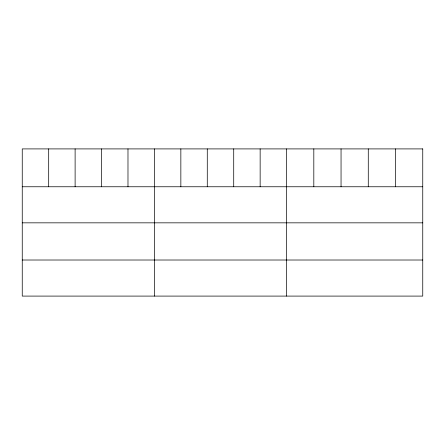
<?xml version="1.0" encoding="UTF-8"?>
<svg xmlns="http://www.w3.org/2000/svg" width="445" height="445" viewBox="0 0 445 445"><rect width="100%" height="100%" fill="white"/><g stroke="black" fill="none" stroke-linecap="round" stroke-linejoin="round"><path stroke-width="0.67" d="M22.25 186.761L422.75 186.761M22.25 222.839L422.75 222.839M22.25 260.014L422.75 260.014M395.516 148.908L395.516 186.761M368.282 148.908L368.282 186.761M341.048 148.908L341.048 186.761M313.814 148.908L313.814 186.761M286.58 148.908L286.58 296.092M260.147 148.908L260.147 186.761M233.714 148.908L233.714 186.761M207.281 148.908L207.281 186.761M180.848 148.908L180.848 186.761M154.415 148.908L154.415 296.092M127.982 148.908L127.982 186.761M101.549 148.908L101.549 186.761M75.116 148.908L75.116 186.761M48.683 148.908L48.683 186.761M422.75 148.908L22.25 148.908L22.25 296.092L422.75 296.092L422.75 148.908"/></g></svg>
